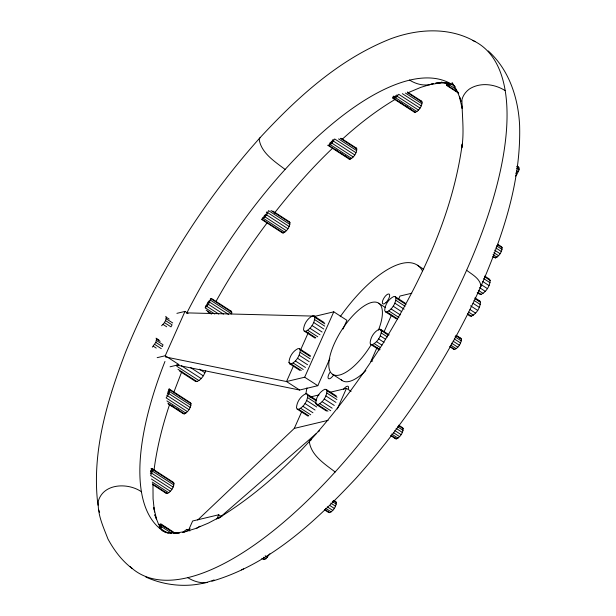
<?xml version="1.0" encoding="UTF-8"?>
<svg xmlns="http://www.w3.org/2000/svg" width="616" height="616" viewBox="0 0 616 616"><rect width="100%" height="100%" fill="white"/><g stroke="black" fill="none" stroke-linecap="round" stroke-linejoin="round"><path stroke-width="0.92" d="M152.352 347.101L155.809 342.404L156.533 339.016L156.056 338.145M152.837 484.7L166.274 493.377L167.352 493.501C171.102 491.683 173.789 487.487 173.974 483.329L173.442 482.367L152.098 468.583L150.481 471.071L150.72 472.503L152.537 471.202L152.629 469.546L152.098 468.583L151.028 468.453M161.577 325.749C164.056 323.623 166.204 320.59 166.235 317.217L165.758 316.347M160.245 524.093L159.113 526.634L159.706 526.703L159.944 528.143L161.762 526.834L161.854 525.178L161.323 524.216L160.245 524.093L158.789 524.824M168.314 404.05L183.329 413.744L184.407 413.875C188.157 412.058 190.845 407.854 191.029 403.703L190.498 402.741L169.154 388.95L168.345 390.197M231.762 312.204L231.67 313.86L210.325 300.077L210.426 298.421L231.762 312.204L231.239 311.242L211.473 298.475M261.738 219.535L282.29 232.81L283.368 232.933C287.118 231.115 289.805 226.919 289.982 222.761L289.451 221.799L272.857 211.08M299.753 370.324L289.713 363.833L288.981 362.508C289.227 356.818 292.916 351.058 298.059 348.571L299.538 348.741L310.349 355.725M289.713 363.833L291.183 364.01C296.327 361.515 300.015 355.755 300.262 350.065L299.538 348.741M297.22 409.132L298.698 409.309C303.834 406.814 307.523 401.055 307.769 395.364L307.045 394.04L305.567 393.863C300.423 396.358 296.743 402.117 296.496 407.807L297.22 409.132L308.038 416.116M304.265 331.139L305.744 331.308C310.887 328.821 314.576 323.061 314.822 317.371L314.091 316.046L312.62 315.869C307.476 318.364 303.788 324.124 303.542 329.814L304.265 331.139L315.084 338.122M326.48 411.041L316.439 404.55L315.708 403.226C315.954 397.536 319.642 391.776 324.786 389.281L326.264 389.458L336.305 395.942M316.439 404.55L317.91 404.727C323.054 402.233 326.742 396.473 326.988 390.783L326.264 389.458M324.701 509.948L328.659 512.504L329.729 512.628C333.487 510.81 336.174 506.614 336.351 502.463L334.242 500.477M350.204 159.167L328.859 145.384L327.781 145.261L349.126 159.044L350.204 159.167C353.954 157.35 356.641 153.153 356.818 148.995L356.287 148.032L341.272 138.331M370.855 344.49L372.326 344.667C377.469 342.173 381.158 336.413 381.404 330.723L380.68 329.398L379.202 329.229C374.058 331.716 370.378 337.476 370.131 343.174L370.855 344.49L379.356 349.98M385.416 311.796L386.887 311.973C392.03 309.478 395.718 303.719 395.965 298.029L395.233 296.704L393.763 296.527C388.619 299.022 384.931 304.781 384.684 310.472L385.416 311.796L396.227 318.78M390.752 435.674L395.495 438.738L396.565 438.869C400.323 437.052 403.01 432.848 403.187 428.697L402.656 427.727L398.706 425.179M393.77 96.065L392.531 97.436L393.062 98.398L414.399 112.181L415.477 112.312C419.227 110.495 421.922 106.291 422.099 102.141L421.567 101.178L407.338 91.984M446.408 82.96L446.846 85.578L458.697 93.239M449.757 346.746L453.715 349.295L454.785 349.426C458.535 347.609 461.23 343.405 461.407 339.254L460.876 338.292L456.133 335.227M467.529 314.476L469.908 316.008L471.379 316.185C476.522 313.69 480.21 307.938 480.457 302.24L479.733 300.916L474.975 297.844M477.231 292.677L479.61 294.217L481.088 294.386C486.232 291.899 489.92 286.14 490.167 280.442L489.435 279.117L484.684 276.053M492.869 256.78L495.526 257.927C499.276 256.11 501.963 251.905 502.148 247.755L501.617 246.793L497.666 244.236M515.654 176.091L519.103 169.785L518.672 167.159L517.093 166.143M132.147 568.445C121.806 560.729 114.052 550.18 107.923 538.931C103.334 526.834 97.12 514.098 98.391 500.862C103.804 483.013 128.29 482.628 141.48 491.784M219.065 517.717C287.672 475.714 339.247 411.265 382.367 344.46C419.966 283.029 452.413 216.193 462.239 144.136L461.792 147.802C464.425 131.762 461.992 115.592 461.946 99.615C463.07 95.288 465.804 91.615 469.407 89.012C480.172 82.082 494.571 83.945 505.035 90.537M154.038 470.047C156.911 447.724 162.401 425.795 169.593 404.489M214.745 313.983L205.259 307.861L205.736 305.644M330.792 142.442L330.315 144.652L328.859 145.384L329.991 142.843L331.678 141.634L333.179 139.316M396.065 95.58L395.595 97.79L393.062 98.398L394.278 96.535M449.695 83.499L449.38 84.977L446.846 85.578L448.463 83.091M162.585 346.015L163.009 344.752L156.449 340.517M218.734 314.037L206.876 306.383L206.622 304.835L208.516 301.378L210.325 300.077L208.408 304.381L205.259 307.861M179.664 371.179L195.511 381.42L196.989 381.589C201.417 379.633 204.235 375.098 205.69 370.632M266.736 211.935L266.343 213.082L267.837 212.728L289.181 226.511M173.612 392.815L181.812 371.602M157.165 357.665L165.25 355.74L184.985 311.419L188.049 313.398M283.368 232.933L262.023 219.15L262.778 217.456M188.404 530.522L192.646 520.997L218.703 514.784L221.76 516.762M189.22 530.083L189.99 528.343M395.272 95.981L394.14 98.522L415.477 112.312M216.77 519.111L218.703 514.784M293.501 365.85L286.517 381.543L165.358 356.926M300.493 350.158L308.254 332.717M329.837 358.674L317.802 385.701L299.645 390.028L286.517 381.543L304.666 377.215L333.78 311.827L346.916 320.305L343.035 329.029M197.713 520.012L294.286 428.405L301.54 412.104M449.049 83.16L447.917 85.701L458.196 92.338M337.306 408.947L346.469 388.365L351.105 391.353M377.077 347.486L370.863 361.438L372.68 361.007M384.061 331.793L391.437 315.23M398.814 298.66L399.977 296.042L411.773 293.231M269.87 553.807L265.912 558.758L264.457 559.49L261.8 558.342M216 301.409C231.246 274.112 248.348 247.825 267.151 222.83M475.082 41.595C449.31 26.68 417.455 28.752 390.39 38.923C338.993 59.282 297.158 97.582 260.121 137.622L259.159 139.131C260.984 152.86 274.805 161.554 285.023 169.385M159.706 526.703L161.323 524.216L174.759 532.894M480.018 287.641L480.965 286.217C502.925 235.566 521.182 181.289 519.611 125.41C518.295 97.967 509.093 69.731 488.234 50.943M274.413 213.182L275.529 211.696C293.178 189.351 311.935 167.829 332.594 148.202M262.023 219.15L263.479 218.418L263.956 216.208L265.681 214.299L287.972 228.729M260.121 137.622C203.65 200.808 157.619 273.512 125.641 352.029C107.092 400.515 91.384 452.752 97.952 505.197M167.829 391.969L169.685 389.92L169.154 388.95M448.171 82.559L446.315 84.615L447.894 85.632M150.774 471.594L152.629 469.546L173.974 483.329M159.998 527.234L161.854 525.178L174.497 533.348L172.896 532.263M450.458 83.992L449.38 84.977L456.487 89.566M184.022 531.369L186.802 529.375L189.959 530.9M196.835 528.312L199.615 526.318L200.585 526.434M342.25 139.255C358.62 124.301 376.245 110.657 395.31 99.299M218.557 518.61L316.1 433.702M318.272 431.816L319.712 430.561M145.807 577.007C166.921 586.678 192.431 588.257 214.114 579.933M222.268 515.777L208.4 523.092L195.133 528.667L182.575 532.463L186.948 531.215L175.352 533.179L179.425 532.94M241.518 569.877L243.52 568.876M311.511 439.732L310.287 440.248L309.332 441.757C311.149 455.486 324.971 464.187 335.189 472.018M407.6 92.908L420.867 87.333L433.425 83.537C425.471 86.671 416.493 84.469 409.494 80.034M211.827 581.25C269.77 564.395 315.546 521.39 355.879 478.378C407.084 421.236 449.372 356.133 480.965 286.217C480.249 278.586 471.995 274.466 466.551 270.208M208.123 302.525L209.625 302.171L228.59 314.422M176.9 313.344L184.985 311.419M333.78 311.827L315.631 316.154L186.756 312.874M170.062 366.79L179.04 364.649L165.25 355.74M309.863 397.089L319.019 394.902M329.999 392.284L346.469 388.365M294.286 428.405L328.143 420.335M150.335 473.65L151.829 473.296L173.165 487.087M429.052 84.785L440.648 82.821M439.832 82.867L435.758 83.106L446.354 82.937L441.195 82.228L450.75 83.822M207.453 582.497C200.6 583.491 193.694 581.373 187.903 577.746M169.646 533.063L179.364 532.902M420.489 101.047L421.567 101.178M355.216 147.909L356.287 148.032M517.594 167.036L518.672 167.159M288.38 221.675L289.451 221.799M500.538 246.662L501.617 246.793M478.255 300.747L479.733 300.916M230.161 311.111L231.239 311.242M459.798 338.161L460.876 338.292M401.586 427.604L402.656 427.727M334.75 501.37L335.82 501.493M171.333 533.187L165.25 532.178L167.821 533.025M176.607 365.026L299.645 390.028M161.9 530.538L168.699 533.202M451.782 84.007L453.368 85.031M455.008 90.229L457.38 91.761M407.869 92.947L422.099 102.141M405.405 93.07L421.998 103.796M516.832 166.597L519.203 168.13M402.325 93.64L421.298 105.89M516.732 168.253L519.103 169.785M420.081 108.108L398.745 94.317L395.595 97.79L416.932 111.581M516.816 170.855L518.395 171.879M418.549 110.102L397.212 96.319L396.958 94.772M515.607 173.073L517.186 174.089M399.645 102.025L402.802 104.073M405.174 105.606L407.546 107.13M409.917 108.662L411.503 109.686M340.225 138.277L356.818 148.995M338.546 138.908L356.726 150.65M356.017 152.753L334.673 138.962L331.932 143.174L330.315 144.652L351.659 158.435M497.405 244.691L502.148 247.755M496.519 245.838L502.048 249.411M354.808 154.963L332.517 140.533M495.811 247.932L501.339 251.505M353.276 156.964L331.932 143.174L331.678 141.634M494.602 250.15L500.13 253.723M335.951 149.911L337.53 150.928M339.901 152.46L342.273 153.992M344.644 155.525L347.016 157.057M493.855 252.652L498.598 255.717M493.031 254.639L496.981 257.195M493.154 256.395L495.526 257.927M484.615 276.861L490.167 280.442M483.691 278.617L490.028 282.713M482.721 281.489L489.058 285.585M481.058 284.53L487.402 288.619M479.756 287.78L485.3 291.36M478.332 290.313L483.083 293.385M477.916 292.338L481.088 294.386M474.913 298.66L480.457 302.24M473.989 300.416L480.326 304.512M417.463 265.211L423.716 269.254M473.019 303.288L479.356 307.384M470.562 305.813L477.693 310.418M470.047 309.579L475.598 313.159M468.622 312.112L473.381 315.184M467.421 313.629L471.379 316.185M271.017 210.51L289.982 222.761M289.89 224.416L268.545 210.634L266.628 214.945L263.479 218.418L284.823 232.201M455.848 335.612L461.407 339.254M395.233 296.704L405.282 303.188M395.965 298.029L406.006 304.512M454.985 336.829L461.315 340.91M395.834 300.3L405.105 306.283M454.285 338.923L460.606 343.004M286.44 230.73L265.096 216.94L264.841 215.392M394.864 303.172L404.135 309.155M453.068 341.133L459.39 345.222M451.536 343.135L457.865 347.216M393.2 306.206L401.701 311.696M450.712 345.122L456.248 348.695M450.042 346.361L454.785 349.426M391.106 308.947L400.369 314.93M378.725 303.241L385.539 307.646M388.889 310.965L398.929 317.456M386.887 311.973L397.705 318.957M380.68 329.398L389.173 334.888M379.202 329.229L388.357 335.212M381.273 332.994L387.456 336.983M380.303 335.866L385.708 339.354M378.648 338.9L384.053 342.396M376.545 341.641L381.951 345.137M374.328 343.666L380.511 347.655M372.326 344.667L380.057 349.657M314.091 316.046L324.132 322.53M314.822 317.371L324.863 323.854M314.684 319.635L324.732 326.126M313.721 322.507L323.762 328.998M312.058 325.548L322.099 332.032M309.956 328.29L320.004 334.773M307.738 330.307L317.787 336.798M305.744 331.308L315.785 337.799M300.262 350.065L310.302 356.548M300.131 352.337L310.171 358.82M332.494 374.266L342.342 380.626M299.16 355.209L309.201 361.692M297.497 358.243L307.546 364.734M398.444 425.633L403.187 428.697M223.431 314.083L207.461 303.742M397.559 426.78L403.095 430.353M295.403 360.984L305.444 367.467M396.065 428.359L402.387 432.447M293.185 363.009L303.226 369.492M394.848 430.576L401.178 434.665M288.981 362.508L291.299 364.01M291.183 364.01L301.232 370.493M206.175 310.118L211.712 313.698M207.469 311.527L211.427 314.075M393.324 432.571L399.645 436.659M326.988 390.783L337.029 397.266M304.666 377.215L317.802 385.701M391.699 434.049L398.028 438.138M326.857 393.054L336.898 399.538M391.037 435.289L396.565 438.869M325.887 395.926L335.928 402.41M324.224 398.96L334.272 405.443M322.13 401.701L332.17 408.185M307.045 394.04L316.316 400.03M307.769 395.364L316.27 400.854M319.912 403.726L330.723 410.71M307.638 397.628L316.139 403.118M315.708 403.226L317.255 404.227M317.91 404.727L327.958 411.211M306.668 400.5L316.709 406.991M305.012 403.542L315.053 410.025M166.235 317.217L169.154 319.103M302.91 406.283L312.951 412.766M166.151 318.718L172.719 322.961M165.511 320.605L172.08 324.848L170.986 326.85L164.418 322.607M300.693 408.3L310.733 414.791M298.698 409.309L308.739 415.792M163.032 324.416L166.682 326.773M156.78 338.615L158.974 340.032M156.533 339.016L160.183 341.372M199.415 369.207L204.959 372.788M155.809 342.404L162.37 346.646M154.708 344.406L161.276 348.648M190.621 367.637L203.303 375.829M153.33 346.207L156.248 348.094M181.389 365.765L201.201 378.563M176.792 366.258L198.983 380.588M177.962 369.307L196.989 381.589M191.029 403.703L169.685 389.92L168.884 393.67L166.143 397.882L187.48 411.665M190.929 405.359L169.593 391.576L167.775 392.877L167.39 394.024L168.884 393.67L190.221 407.453M333.194 500.415L336.351 502.463M332.301 501.563L336.259 504.119M189.012 409.671L166.72 395.241M330.807 503.149L335.551 506.213M329.599 505.366L334.342 508.423M166.898 400.893L185.863 413.143M171.733 405.636L174.105 407.168M176.476 408.701L178.848 410.233M167.806 403.149L184.407 413.875M327.273 506.853L332.809 510.425M325.656 508.323L331.192 511.904M324.994 509.571L329.729 512.628M173.874 484.985L152.537 471.202L150.62 475.513L171.956 489.297M151.459 479.04L170.424 491.298M152.214 482.051L168.807 492.769M265.157 555.755L267.529 557.28M152.337 483.799L167.352 493.501M263.54 557.226L265.912 558.758M264.457 559.49L262.87 558.466L263.379 559.367M186.802 529.375L188.989 530.784M164.203 526.642L166.574 528.174M168.153 529.198L169.731 530.214M171.24 532.963L161.762 526.834L161.053 528.936L166.582 532.509M454.87 87.233L452.067 82.767L457.241 91.23L461.192 101.278M413.875 111.219L414.399 112.181M348.594 158.081L349.126 159.044M453.183 348.333L453.715 349.295M281.758 231.839L282.29 232.81M394.964 437.776L395.495 438.738M328.128 511.542L328.659 512.504M187.772 529.49L188.25 530.361M165.743 492.415L166.274 493.377M158.759 524.77L154.809 514.722L156.549 519.273L153.846 507.584L154.1 509.37M98.606 509.655L99.63 512.312M460.321 99.007L459.451 96.727L462.154 108.416L461.507 103.95M154.493 512.05L153.068 498.752L152.968 484.091M166.004 532.717A265.896 102.687 -57.1 0 1 164.965 361.461M186.694 313.259A265.896 102.687 -57.1 0 1 455.224 86.748M472.688 40.425A314.622 121.506 -57.1 0 1 408.523 376.314A314.622 121.506 -57.1 0 1 130.161 566.643M365.842 370.624A42.373 16.363 -57.1 0 1 341.125 379.556M371.348 344.429A42.373 16.363 -57.1 0 1 329.552 370.062A42.373 16.363 -57.1 0 1 359.806 309.109A42.373 16.363 -57.1 0 1 378.44 330.13M340.24 316.686A95.341 36.821 -57.1 0 1 422.407 270.786M305.929 393.747A95.341 36.821 -57.1 0 1 306.96 387.849M333.556 375.044A5.829 2.248 -57.1 0 1 328.52 378.663A5.829 2.248 -57.1 0 1 329.837 372.518M343.482 389.366A5.829 2.248 -57.1 0 1 347.324 386.224A5.829 2.248 -57.1 0 1 348.479 388.696M386.024 302.51A5.829 2.248 -57.1 0 0 389.173 294.094A5.829 2.248 -57.1 0 0 382.798 300.323A5.829 2.248 -57.1 0 0 386.024 302.51"/></g></svg>
